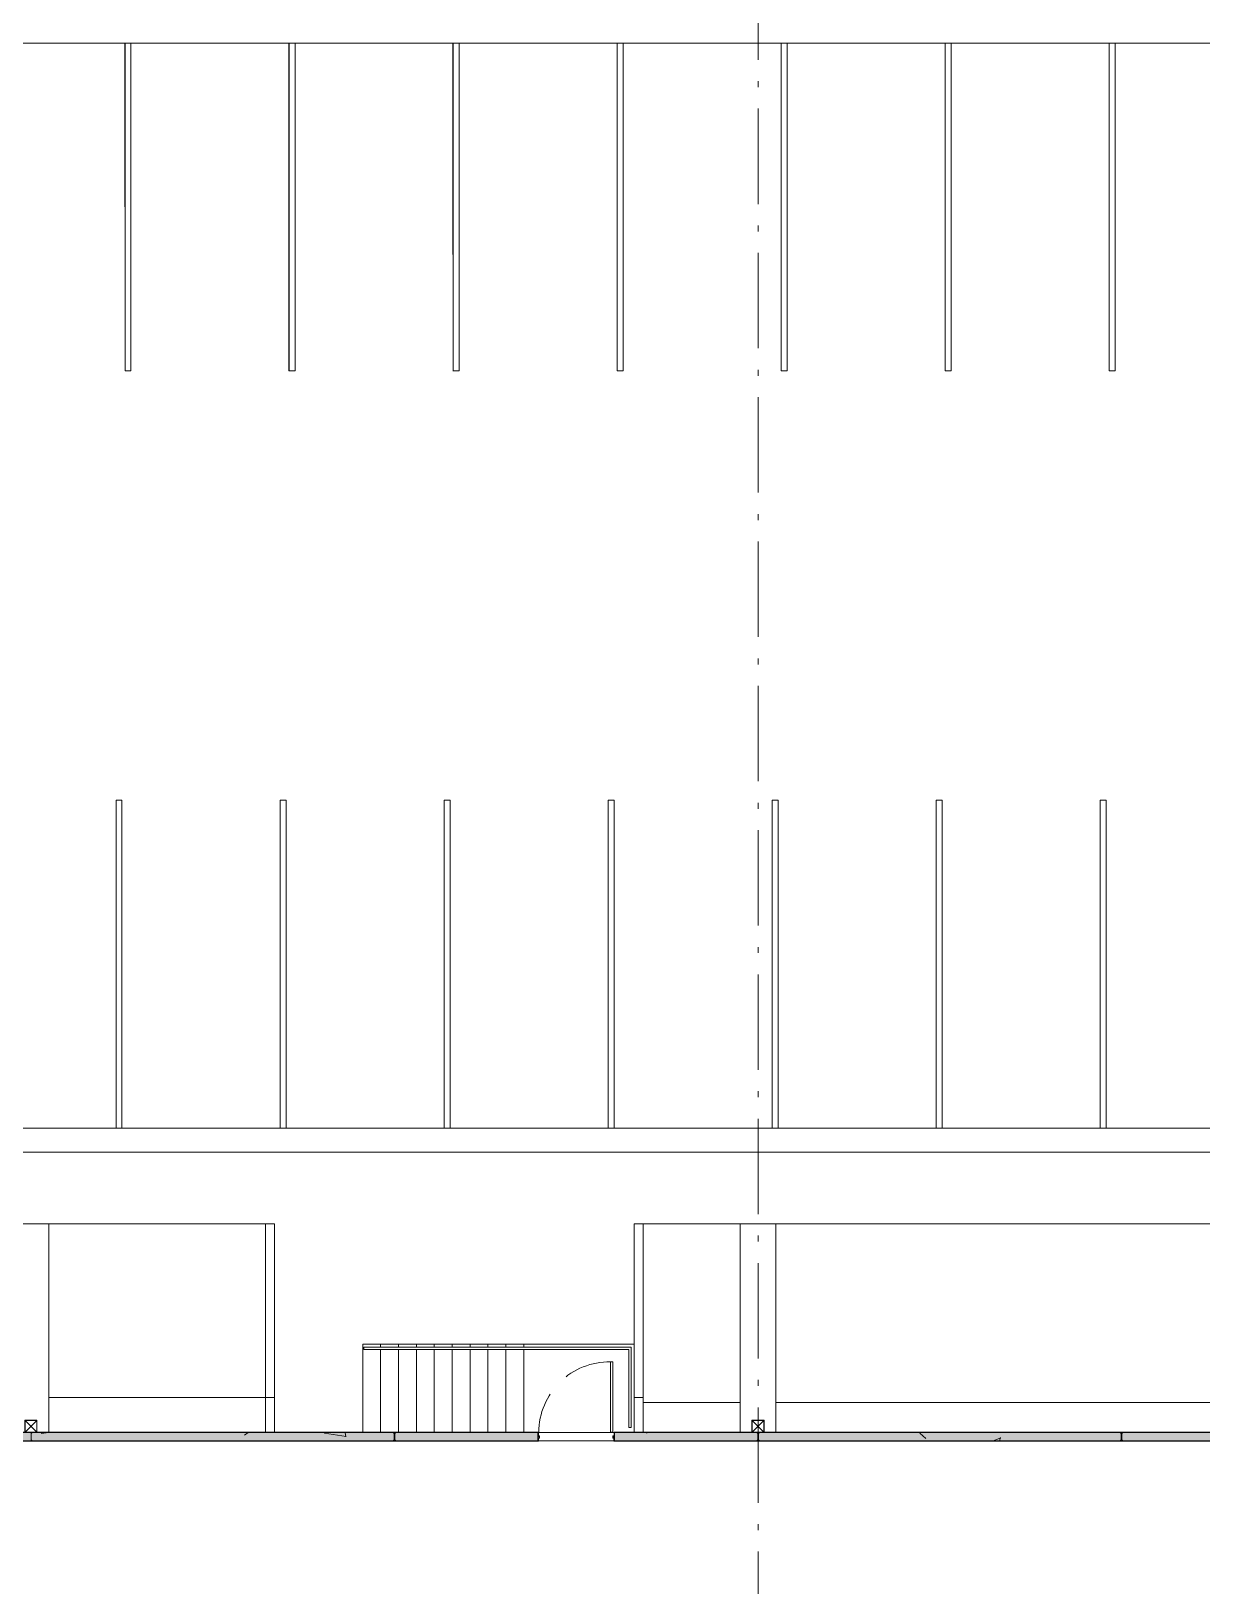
# Model space of a CAD drawing. Header units: metres. Extents: x -55 to 260, y -121 to 64.
# Drawn here: x 48.77 to 68.4, y 12.67 to 38.74 of the extents above; entities that cross this region are included whole.
import ezdxf

# ---------------------------------------------------------------- set-up
doc = ezdxf.new("R2010")
doc.units = ezdxf.units.M
doc.linetypes.add('01_Grid', pattern=[2.32, 1.6, -0.36, 0, -0.36])
doc.linetypes.add('04_Proyection', pattern=[1.2, 0.8, -0.4])
for name, color, linetype, lineweight in [('0-1', 7, 'Continuous', 5), ('03EJES-1', 1, '01_Grid', 5), ('06MUR-1', 253, 'Continuous', 5), ('06MUR-2', 53, 'Continuous', 25), ('06MUREXT-1', 9, 'Continuous', 15), ('06MUREXT-2', 133, 'Continuous', 5), ('11PUER-1', 253, 'Continuous', 5), ('11PUER-2', 253, '04_Proyection', 5), ('13CIVERT-1', 253, 'Continuous', 5), ('17EQAGUA-1', 253, 'Continuous', 5), ('22AMUEB-1', 253, 'Continuous', 5), ('22AMUEB-2', 63, 'Continuous', 5), ('45ESTAC-1', 253, 'Continuous', 5), ('46BANQ-1', 253, 'Continuous', 5), ('55BARANDAL-1', 253, 'Continuous', 5), ('70LINEA-1', 254, 'Continuous', 5), ('70LINEA-2', 1, 'Continuous', 5), ('70LINEA-3', 213, 'Continuous', 9), ('70LINEA_0_25-1', 9, 'Continuous', 15)]:
    doc.layers.add(name, color=color, linetype=linetype, lineweight=lineweight)
pattern_1 = [(50, (0, 0), (2.914806, -0.25534), [0.3048, -3.353]), (355, (0, 0), (-0.5639, 3.05678), [0.24384, -2.682]), (100.451, (0.243, -0.0213), (2.35075, 2.801895), [0.25904, -2.849]), (46.184, (0, 0.8128), (4.336665, -0.672795), [0.4572, -5.029]), (96.636, (0.3614, 0.7567), (3.798, 3.95842), [0.38856, -4.274]), (351.184, (0, 0.813), (3.79858, 3.95859), [0.36576, -4.023]), (21, (0.4064, 0.6096), (2.425556, -1.63645), [0.3048, -3.353]), (326, (0.4064, 0.6096), (0.98876, 2.946903), [0.24384, -2.682]), (71.451, (0.6086, 0.4733), (3.414398, 1.310927), [0.25904, -2.849]), (37.5, (0, 0), (0.049559, 1.352701), [0.13411, -2.516, 0.13411, -2.589, -2.692]), (37.5, (0, 0), (0.049559, 1.352701), [-5.373, 0.13411, -2.558]), (7.5, (0, 0), (1.06888, 1.603233), [0.13411, -1.418, 0.13411, -2.455, -1.026]), (7.5, (0, 0), (1.06888, 1.603233), [-4.141, 0.13411, -0.89205]), (327.5, (-0.9063, 0), (2.1693145, -0.091976), [0.13411, -0.88189, 0.13411, -3.036, -4.206]), (327.5, (-0.9063, 0), (2.1693145, -0.091976), [-4.186, 0.13411, -4.072]), (317.5, (-1.313, 0), (2.370307, 0.40642), [0.13411, -1.187, 0.13411, -1.971, -2.987]), (317.5, (-1.313, 0), (2.370307, 0.40642), [-3.426, 0.13411, -2.853])]

# ---------------------------------------------------------------- blocks, each defined once
blk = doc.blocks.new('Downspout - Square - Downspout - Square 8_x8_-V34-A1 _ A700')
at = {"layer": '17EQAGUA-1'}
for p, q in [((0.102, 0.203), (-0.102, 0.203)), ((-0.102, 0.203), (-0.102, 0)), ((-0.102, 0), (0.102, 0)), ((-0.099, 0.2), (0.099, 0.2)), ((-0.099, 0.003), (-0.099, 0.2)), ((0.099, 0.2), (-0.099, 0.003)), ((-0.099, 0.2), (0.099, 0.003)), ((0.099, 0.003), (-0.099, 0.003)), ((0.099, 0.2), (0.099, 0.003)), ((0.102, 0), (0.102, 0.203))]:
    blk.add_line(p, q, dxfattribs=at)
blk = doc.blocks.new('Downspout - Square - Downspout - Square 8_x8_-V35-A1 _ A700')
at = {"layer": '17EQAGUA-1'}
for p, q in [((0.102, 0.203), (-0.102, 0.203)), ((-0.102, 0.203), (-0.102, 0)), ((-0.102, 0), (0.102, 0)), ((-0.099, 0.2), (0.099, 0.2)), ((-0.099, 0.003), (-0.099, 0.2)), ((0.099, 0.2), (-0.099, 0.003)), ((-0.099, 0.2), (0.099, 0.003)), ((0.099, 0.003), (-0.099, 0.003)), ((0.099, 0.2), (0.099, 0.003)), ((0.102, 0), (0.102, 0.203))]:
    blk.add_line(p, q, dxfattribs=at)
blk = doc.blocks.new('Sgl - F - AI - 4_x7_-7287663-A1 _ A700')
at = {"layer": '11PUER-1'}
for p, q in [((-0.612, -1.29), (-0.612, -0.11)), ((-0.612, -0.11), (-0.573, -0.11)), ((-0.573, -0.11), (-0.573, -1.29)), ((-0.573, -1.29), (-0.612, -1.29))]:
    blk.add_line(p, q, dxfattribs=at)
at = {"layer": '11PUER-2'}
for p, q in [((-0.637, 0.034), (0.637, 0.034)), ((-0.637, -0.107), (0.637, -0.107))]:
    blk.add_line(p, q, dxfattribs=at)
blk.add_arc((-0.554, -0.108), 1.182, 269.0611, 359.905, dxfattribs=at)
blk = doc.blocks.new('Mesker Frame AI - Mesker Frame AI2-7287665-A1 _ A700')
at = {"layer": '22AMUEB-1'}
for p, q in [((-0.53, 0.07585), (-0.53, 0.07085)), ((-0.5285, 0.07085), (-0.5285, 0.07435)), ((-0.455, 0.01305), (-0.435, 0.01305)), ((-0.4365, 0.01155), (-0.455, 0.01155)), ((-0.4365, 0.01155), (-0.4365, -0.02515)), ((-0.435, -0.02665), (-0.435, 0.01305)), ((0.79649, 0.01305), (0.79649, -0.02665)), ((0.81649, 0.01305), (0.79649, 0.01305)), ((0.79799, 0.01155), (0.81649, 0.01155)), ((0.79799, -0.02515), (0.79799, 0.01155)), ((0.88999, 0.07435), (0.88999, 0.07085)), ((0.89149, 0.07085), (0.89149, 0.07585)), ((-0.53, -0.07085), (-0.53, -0.07585)), ((-0.5285, -0.07435), (-0.5285, -0.07085)), ((-0.4515, -0.02515), (-0.4515, -0.07435)), ((-0.4515, -0.02515), (-0.4365, -0.02515)), ((-0.435, -0.02665), (-0.45, -0.02665)), ((-0.45, -0.07585), (-0.45, -0.02665)), ((0.79649, -0.02665), (0.81149, -0.02665)), ((0.81299, -0.02515), (0.79799, -0.02515)), ((0.81149, -0.02665), (0.81149, -0.07585)), ((0.81299, -0.07435), (0.81299, -0.02515)), ((0.88999, -0.07085), (0.88999, -0.07435)), ((0.89149, -0.07585), (0.89149, -0.07085))]:
    blk.add_line(p, q, dxfattribs=at)
at = {"layer": '22AMUEB-2'}
for p, q in [((-0.53, 0.07585), (-0.455, 0.07585)), ((-0.53, 0.07085), (-0.53, 0.07585)), ((-0.5285, 0.07435), (-0.5285, 0.07085)), ((-0.4565, 0.07435), (-0.5285, 0.07435)), ((-0.455, 0.07585), (-0.455, -0.00615)), ((-0.455, 0.01305), (-0.435, 0.01305)), ((-0.455, 0.01155), (-0.455, 0.01305)), ((-0.4365, 0.01155), (-0.455, 0.01155)), ((-0.4365, -0.02515), (-0.4365, 0.01155)), ((-0.435, 0.01305), (-0.435, -0.02665)), ((0.79649, 0.01305), (0.81649, 0.01305)), ((0.79649, -0.02665), (0.79649, 0.01305)), ((0.79799, 0.01155), (0.79799, -0.02515)), ((0.81649, 0.01155), (0.79799, 0.01155)), ((0.81649, 0.07585), (0.89149, 0.07585)), ((0.81649, -0.00615), (0.81649, 0.07585)), ((0.81649, 0.01305), (0.81649, 0.01155)), ((0.88999, 0.07435), (0.81799, 0.07435)), ((0.88999, 0.07085), (0.88999, 0.07435)), ((0.89149, 0.07585), (0.89149, 0.07085)), ((-0.53, -0.07585), (-0.53, -0.07085)), ((-0.45, -0.07585), (-0.53, -0.07585)), ((-0.5285, -0.07085), (-0.5285, -0.07435)), ((-0.5285, -0.07435), (-0.4515, -0.07435)), ((-0.455, -0.00615), (-0.4565, -0.00615)), ((-0.4515, -0.02515), (-0.4365, -0.02515)), ((-0.4515, -0.07435), (-0.4515, -0.02515)), ((-0.45, -0.02665), (-0.45, -0.07585)), ((-0.435, -0.02665), (-0.45, -0.02665)), ((0.81149, -0.02665), (0.79649, -0.02665)), ((0.79799, -0.02515), (0.81299, -0.02515)), ((0.81149, -0.07585), (0.81149, -0.02665)), ((0.89149, -0.07585), (0.81149, -0.07585)), ((0.81299, -0.02515), (0.81299, -0.07435)), ((0.81299, -0.07435), (0.88999, -0.07435)), ((0.81799, -0.00615), (0.81649, -0.00615)), ((0.88999, -0.07435), (0.88999, -0.07085)), ((0.89149, -0.07085), (0.89149, -0.07585))]:
    blk.add_line(p, q, dxfattribs=at)
blk = doc.blocks.new('Railing - Railing-7176478-A1 _ A700')
at = {"layer": '55BARANDAL-1'}
for p, q in [((54.35, 16.67), (57.031, 16.67)), ((54.35, 16.632), (54.35, 16.67)), ((54.35, 16.632), (57.031, 16.632)), ((57.031, 16.67), (57.05, 16.67)), ((57.031, 16.632), (57.05, 16.632)), ((57.05, 16.67), (58.831, 16.67)), ((57.05, 16.632), (58.793, 16.632)), ((58.793, 16.632), (58.793, 15.322)), ((58.831, 16.67), (58.831, 15.322)), ((58.831, 15.322), (58.793, 15.322))]:
    blk.add_line(p, q, dxfattribs=at)
blk = doc.blocks.new('Parking Lot - Single - Single-V82-A1 _ A700')
at = {"layer": '70LINEA-1'}
for p, q in [((66.845, 35.812), (66.845, 38.54)), ((66.845, 38.54), (66.846, 38.54)), ((66.946, 38.54), (66.846, 38.54)), ((66.846, 38.54), (66.846, 33.041)), ((69.596, 38.54), (66.946, 38.54)), ((66.946, 33.041), (66.946, 38.54)), ((66.845, 33.04), (66.846, 33.041)), ((66.846, 33.041), (66.946, 33.041)), ((66.946, 33.041), (66.945, 33.04))]:
    blk.add_line(p, q, dxfattribs=at)
blk = doc.blocks.new('Parking Lot - Single - Single-V83-A1 _ A700')
at = {"layer": '70LINEA-1'}
for p, q in [((64.095, 33.557), (64.095, 38.54)), ((64.095, 38.54), (64.096, 38.54)), ((64.196, 38.54), (64.096, 38.54)), ((64.096, 38.54), (64.096, 33.041)), ((66.846, 38.54), (64.196, 38.54)), ((64.196, 33.041), (64.196, 38.54)), ((64.095, 33.04), (64.096, 33.041)), ((64.096, 33.041), (64.196, 33.041)), ((64.196, 33.041), (64.195, 33.04))]:
    blk.add_line(p, q, dxfattribs=at)
blk = doc.blocks.new('Parking Lot - Single - Single-V84-A1 _ A700')
at = {"layer": '70LINEA-1'}
for p, q in [((61.345, 33.04), (61.345, 38.54)), ((61.345, 38.54), (61.346, 38.54)), ((61.446, 38.54), (61.346, 38.54)), ((61.346, 38.54), (61.346, 33.041)), ((64.096, 38.54), (61.446, 38.54)), ((61.446, 33.041), (61.446, 38.54)), ((61.345, 33.04), (61.346, 33.041)), ((61.445, 33.04), (61.345, 33.04)), ((61.346, 33.041), (61.446, 33.041)), ((61.446, 33.041), (61.445, 33.04))]:
    blk.add_line(p, q, dxfattribs=at)
blk = doc.blocks.new('Parking Lot - Single - Single-V85-A1 _ A700')
at = {"layer": '70LINEA-1'}
for p, q in [((58.595, 37.247), (58.595, 38.54)), ((58.595, 38.54), (58.596, 38.54)), ((58.696, 38.54), (58.596, 38.54)), ((58.596, 38.54), (58.596, 33.041)), ((61.346, 38.54), (58.696, 38.54)), ((58.696, 33.041), (58.696, 38.54)), ((58.595, 33.04), (58.596, 33.041)), ((58.596, 33.041), (58.696, 33.041)), ((58.696, 33.041), (58.695, 33.04))]:
    blk.add_line(p, q, dxfattribs=at)
blk = doc.blocks.new('Parking Lot - Single - Single-V86-A1 _ A700')
at = {"layer": '70LINEA-1'}
for p, q in [((55.845, 34.992), (55.845, 38.54)), ((55.845, 38.54), (55.846, 38.54)), ((55.946, 38.54), (55.846, 38.54)), ((55.846, 38.54), (55.846, 33.041)), ((58.596, 38.54), (55.946, 38.54)), ((55.946, 33.041), (55.946, 38.54)), ((55.845, 33.04), (55.846, 33.041)), ((55.846, 33.041), (55.946, 33.041)), ((55.946, 33.041), (55.945, 33.04))]:
    blk.add_line(p, q, dxfattribs=at)
blk = doc.blocks.new('Parking Lot - Single - Single-V87-A1 _ A700')
at = {"layer": '70LINEA-1'}
for p, q in [((53.095, 33.04), (53.095, 38.54)), ((53.095, 38.54), (53.096, 38.54)), ((53.196, 38.54), (53.096, 38.54)), ((53.096, 38.54), (53.096, 33.041)), ((55.846, 38.54), (53.196, 38.54)), ((53.196, 33.041), (53.196, 38.54)), ((53.095, 33.04), (53.096, 33.041)), ((53.195, 33.04), (53.095, 33.04)), ((53.096, 33.041), (53.196, 33.041)), ((53.196, 33.041), (53.195, 33.04))]:
    blk.add_line(p, q, dxfattribs=at)
blk = doc.blocks.new('Parking Lot - Single - Single-V88-A1 _ A700')
at = {"layer": '70LINEA-1'}
for p, q in [((50.346, 33.04), (50.345, 38.54)), ((50.345, 38.54), (50.346, 38.54)), ((50.446, 38.54), (50.346, 38.54)), ((50.346, 38.54), (50.346, 33.041)), ((53.096, 38.54), (50.446, 38.54)), ((50.446, 33.041), (50.446, 38.54)), ((50.346, 33.041), (50.446, 33.041)), ((50.346, 33.04), (50.346, 33.041)), ((50.446, 33.04), (50.346, 33.04)), ((50.446, 33.041), (50.446, 33.04))]:
    blk.add_line(p, q, dxfattribs=at)
blk = doc.blocks.new('Parking Lot - Single - Single-V89-A1 _ A700')
at = {"layer": '70LINEA-1'}
for p, q in [((47.595, 36.427), (47.595, 38.54)), ((47.595, 38.54), (47.596, 38.54)), ((47.696, 38.54), (47.596, 38.54)), ((47.596, 38.54), (47.596, 33.04)), ((50.346, 38.54), (47.696, 38.54)), ((47.696, 33.04), (47.696, 38.54)), ((47.595, 33.04), (47.596, 33.04)), ((47.596, 33.04), (47.696, 33.04)), ((47.696, 33.04), (47.695, 33.04))]:
    blk.add_line(p, q, dxfattribs=at)
blk = doc.blocks.new('Parking Lot - Single - Single-V210-A1 _ A700')
at = {"layer": '70LINEA-1'}
for p, q in [((50.195, 25.84), (50.195, 20.34)), ((50.295, 25.84), (50.195, 25.84)), ((50.295, 20.34), (50.295, 25.84)), ((47.495, 20.34), (50.245, 20.34)), ((50.195, 20.34), (50.295, 20.34)), ((50.295, 20.34), (50.195, 20.34)), ((50.195, 20.34), (50.195, 20.34)), ((50.295, 20.34), (50.295, 20.34))]:
    blk.add_line(p, q, dxfattribs=at)
blk = doc.blocks.new('Parking Lot - Single - Single-V211-A1 _ A700')
at = {"layer": '70LINEA-1'}
for p, q in [((52.945, 25.84), (52.945, 20.34)), ((53.045, 25.84), (52.945, 25.84)), ((52.945, 25.84), (52.945, 25.839)), ((53.045, 20.34), (53.045, 25.84)), ((50.245, 20.34), (52.995, 20.34)), ((52.945, 20.34), (53.045, 20.34)), ((53.045, 20.34), (52.945, 20.34)), ((52.945, 20.34), (52.945, 20.34)), ((53.045, 20.34), (53.045, 20.34))]:
    blk.add_line(p, q, dxfattribs=at)
blk = doc.blocks.new('Parking Lot - Single - Single-V212-A1 _ A700')
at = {"layer": '70LINEA-1'}
for p, q in [((61.195, 25.84), (61.195, 20.34)), ((61.295, 25.84), (61.195, 25.84)), ((61.195, 25.84), (61.195, 25.839)), ((61.295, 20.34), (61.295, 25.84)), ((58.495, 20.34), (61.245, 20.34)), ((61.195, 20.34), (61.295, 20.34)), ((61.295, 20.34), (61.195, 20.34)), ((61.195, 20.34), (61.195, 20.34)), ((61.295, 20.34), (61.295, 20.34))]:
    blk.add_line(p, q, dxfattribs=at)
blk = doc.blocks.new('22011_AR_rvt-1-A1 _ A700')
at = {"layer": '06MUR-1'}
h = blk.add_hatch(dxfattribs=at)
h.set_pattern_fill('FP_1', color=256, style=0, pattern_type=2)
h.set_pattern_definition(pattern_1)
h.paths.add_polyline_path([(177.18, 15.099), (177.18, 15.239), (125.606, 15.239), (125.606, 15.099), (176.822, 15.099)])
h.paths.add_polyline_path([(122.9, 15.099), (124.33, 15.099), (124.33, 15.239), (58.55, 15.239), (58.55, 15.099), (121.359, 15.099)])
h.paths.add_polyline_path([(56.652, 15.099), (57.274, 15.099), (57.274, 15.239), (5.7, 15.239), (5.7, 15.099), (55.112, 15.099)])
at = {"layer": '70LINEA-2'}
h = blk.add_hatch(dxfattribs=at)
h.set_pattern_fill('FP_1', color=256, style=0, pattern_type=2)
h.set_pattern_definition(pattern_1)
h.paths.add_polyline_path([(54.842, 15.099), (54.858, 15.115), (54.858, 15.224), (54.842, 15.239), (48.79, 15.239), (48.774, 15.224), (48.774, 15.115), (48.79, 15.099), (53.571, 15.099)])
h = blk.add_hatch(dxfattribs=at)
h.set_pattern_fill('FP_1', color=256, style=0, pattern_type=2)
h.set_pattern_definition(pattern_1)
h.paths.add_polyline_path([(60.938, 15.099), (60.954, 15.115), (60.954, 15.224), (60.938, 15.239), (58.549, 15.239), (58.549, 15.099), (59.734, 15.099)])
h.paths.add_polyline_path([(56.652, 15.099), (57.275, 15.099), (57.275, 15.239), (54.886, 15.239), (54.87, 15.224), (54.87, 15.115), (54.886, 15.099), (55.112, 15.099)])
h = blk.add_hatch(dxfattribs=at)
h.set_pattern_fill('FP_1', color=256, style=0, pattern_type=2)
h.set_pattern_definition(pattern_1)
h.paths.add_polyline_path([(67.034, 15.099), (67.05, 15.115), (67.05, 15.224), (67.034, 15.239), (60.982, 15.239), (60.966, 15.224), (60.966, 15.115), (60.982, 15.099), (65.896, 15.099)])
h = blk.add_hatch(dxfattribs=at)
h.set_pattern_fill('FP_1', color=256, style=0, pattern_type=2)
h.set_pattern_definition(pattern_1)
h.paths.add_polyline_path([(73.13, 15.099), (73.146, 15.115), (73.146, 15.224), (73.13, 15.239), (67.078, 15.239), (67.062, 15.224), (67.062, 15.115), (67.078, 15.099), (72.059, 15.099)])
at = {"layer": '06MUR-2'}
for p, q in [((57.274, 15.239), (5.7, 15.239)), ((57.274, 15.169), (57.274, 15.239)), ((57.275, 15.169), (57.274, 15.169)), ((57.274, 15.099), (57.274, 15.169)), ((58.55, 15.169), (58.549, 15.169)), ((58.55, 15.239), (58.55, 15.169)), ((124.33, 15.239), (58.55, 15.239)), ((58.55, 15.169), (58.55, 15.099)), ((5.7, 15.099), (57.274, 15.099)), ((58.55, 15.099), (124.33, 15.099))]:
    blk.add_line(p, q, dxfattribs=at)
at = {"layer": '06MUREXT-1'}
for p, q in [((57.275, 15.24), (48.87, 15.24)), ((57.275, 15.098), (57.275, 15.24)), ((60.858, 15.24), (58.549, 15.24)), ((58.549, 15.24), (58.549, 15.098)), ((73.05, 15.24), (61.062, 15.24)), ((5.7, 15.098), (57.275, 15.098)), ((58.549, 15.098), (124.331, 15.098))]:
    blk.add_line(p, q, dxfattribs=at)
at = {"layer": '06MUREXT-2'}
for p, q in [((52.699, 15.826), (52.699, 18.74)), ((52.699, 18.74), (52.851, 18.74)), ((52.851, 18.74), (52.851, 15.826)), ((58.881, 16.72), (58.881, 18.74)), ((58.881, 18.74), (59.034, 18.74)), ((59.034, 18.74), (59.034, 15.826)), ((58.881, 15.826), (58.881, 16.159)), ((52.699, 15.24), (52.699, 15.826)), ((52.851, 15.826), (52.699, 15.826)), ((52.851, 15.826), (52.851, 15.24)), ((58.881, 15.24), (58.881, 15.826)), ((59.034, 15.826), (58.881, 15.826)), ((59.034, 15.826), (59.034, 15.24)), ((57.276, 15.24), (58.548, 15.24)), ((58.549, 15.098), (57.275, 15.098))]:
    blk.add_line(p, q, dxfattribs=at)
at = {"layer": '13CIVERT-1'}
for p, q in [((54.331, 16.72), (54.331, 15.24)), ((54.331, 16.72), (54.631, 16.72)), ((54.331, 16.72), (54.331, 15.24)), ((54.631, 16.72), (54.931, 16.72)), ((54.631, 16.72), (54.631, 16.67)), ((54.631, 16.72), (54.631, 16.67)), ((54.931, 16.72), (55.231, 16.72)), ((54.931, 16.72), (54.931, 16.67)), ((54.931, 16.72), (54.931, 16.67)), ((55.231, 16.72), (55.531, 16.72)), ((55.231, 16.72), (55.231, 16.67)), ((55.231, 16.72), (55.231, 16.67)), ((55.531, 16.72), (55.831, 16.72)), ((55.531, 16.72), (55.531, 16.67)), ((55.531, 16.72), (55.531, 16.67)), ((55.831, 16.72), (56.131, 16.72)), ((55.831, 16.72), (55.831, 16.67)), ((55.831, 16.72), (55.831, 16.67)), ((56.131, 16.72), (56.431, 16.72)), ((56.131, 16.72), (56.131, 16.67)), ((56.131, 16.72), (56.131, 16.67)), ((56.431, 16.72), (56.731, 16.72)), ((56.431, 16.72), (56.431, 16.67)), ((56.431, 16.72), (56.431, 16.67)), ((56.731, 16.72), (57.031, 16.72)), ((56.731, 16.72), (56.731, 16.67)), ((56.731, 16.72), (56.731, 16.67)), ((58.881, 16.72), (57.031, 16.72)), ((57.031, 16.72), (57.031, 16.67)), ((57.031, 16.72), (57.031, 16.67)), ((58.881, 16.159), (58.881, 16.72)), ((54.631, 16.632), (54.631, 15.24)), ((54.631, 16.632), (54.631, 15.24)), ((54.931, 16.632), (54.931, 15.24)), ((54.931, 16.632), (54.931, 15.24)), ((55.231, 16.632), (55.231, 15.24)), ((55.231, 16.632), (55.231, 15.24)), ((55.531, 16.632), (55.531, 15.24)), ((55.531, 16.632), (55.531, 15.24)), ((55.831, 16.632), (55.831, 15.24)), ((55.831, 16.632), (55.831, 15.24)), ((56.131, 16.632), (56.131, 15.24)), ((56.131, 16.632), (56.131, 15.24)), ((56.431, 16.632), (56.431, 15.24)), ((56.431, 16.632), (56.431, 15.24)), ((56.731, 16.632), (56.731, 15.24)), ((56.731, 16.632), (56.731, 15.24)), ((57.031, 16.632), (57.031, 15.24)), ((57.031, 16.632), (57.031, 15.24)), ((57.276, 15.24), (58.548, 15.24))]:
    blk.add_line(p, q, dxfattribs=at)
at = {"layer": '46BANQ-1'}
for p, q in [((49.068, 18.74), (52.699, 18.74)), ((49.068, 15.826), (49.068, 18.74)), ((59.034, 18.74), (60.66, 18.74)), ((60.66, 18.74), (60.66, 15.74)), ((61.26, 18.74), (72.852, 18.74)), ((61.26, 15.74), (61.26, 18.74)), ((49.068, 15.24), (49.068, 15.826)), ((49.068, 15.826), (52.699, 15.826)), ((52.699, 15.826), (49.068, 15.826)), ((59.034, 15.74), (60.66, 15.74)), ((60.66, 15.74), (59.034, 15.74)), ((60.66, 15.74), (60.66, 15.24)), ((61.26, 15.24), (61.26, 15.74)), ((61.26, 15.74), (72.852, 15.74)), ((72.852, 15.74), (61.26, 15.74)), ((58.549, 15.098), (57.275, 15.098))]:
    blk.add_line(p, q, dxfattribs=at)
at = {"layer": '70LINEA-1'}
for p, q in [((47.696, 38.54), (50.172, 38.54)), ((50.172, 38.54), (50.346, 38.54)), ((50.446, 38.54), (53.096, 38.54)), ((53.196, 38.54), (55.846, 38.54)), ((55.946, 38.54), (58.596, 38.54)), ((58.696, 38.54), (60.172, 38.54)), ((60.172, 38.54), (61.346, 38.54)), ((61.446, 38.54), (64.096, 38.54)), ((64.196, 38.54), (66.846, 38.54)), ((66.946, 38.54), (69.596, 38.54)), ((50.172, 20.34), (40.172, 20.34)), ((60.172, 20.34), (50.172, 20.34)), ((70.172, 20.34), (60.172, 20.34)), ((28.345, 19.94), (90.276, 19.94)), ((52.699, 18.74), (28.345, 18.74)), ((61.26, 18.74), (60.66, 18.74))]:
    blk.add_line(p, q, dxfattribs=at)
at = {"layer": '70LINEA-3'}
for p, q in [((57.276, 15.24), (58.548, 15.24)), ((57.276, 15.239), (58.548, 15.239)), ((58.548, 15.239), (57.276, 15.239)), ((58.549, 15.099), (57.275, 15.099)), ((57.275, 15.099), (58.549, 15.099)), ((58.549, 15.098), (57.275, 15.098))]:
    blk.add_line(p, q, dxfattribs=at)
at = {"layer": '70LINEA_0_25-1'}
for p, q in [((48.79, 15.239), (48.774, 15.224)), ((48.774, 15.224), (48.774, 15.115)), ((48.79, 15.24), (48.79, 15.239)), ((54.842, 15.239), (48.79, 15.239)), ((48.79, 15.239), (54.842, 15.239)), ((54.842, 15.24), (48.87, 15.24)), ((54.842, 15.239), (54.842, 15.24)), ((54.858, 15.224), (54.842, 15.239)), ((54.858, 15.115), (54.858, 15.224)), ((54.886, 15.239), (54.87, 15.224)), ((54.87, 15.224), (54.87, 15.115)), ((57.275, 15.24), (54.886, 15.24)), ((54.886, 15.24), (54.886, 15.239)), ((57.275, 15.239), (54.886, 15.239)), ((54.886, 15.239), (57.275, 15.239)), ((57.275, 15.239), (57.275, 15.24)), ((57.275, 15.099), (57.275, 15.239)), ((60.858, 15.24), (58.549, 15.24)), ((58.549, 15.24), (58.549, 15.239)), ((60.938, 15.239), (58.549, 15.239)), ((58.549, 15.239), (58.549, 15.099)), ((58.549, 15.239), (60.938, 15.239)), ((60.938, 15.239), (60.938, 15.24)), ((60.954, 15.224), (60.938, 15.239)), ((60.954, 15.115), (60.954, 15.224)), ((60.982, 15.239), (60.966, 15.224)), ((60.966, 15.224), (60.966, 15.115)), ((60.982, 15.24), (60.982, 15.239)), ((67.034, 15.239), (60.982, 15.239)), ((60.982, 15.239), (67.034, 15.239)), ((67.034, 15.24), (61.062, 15.24)), ((67.034, 15.239), (67.034, 15.24)), ((67.05, 15.224), (67.034, 15.239)), ((67.05, 15.115), (67.05, 15.224)), ((67.078, 15.239), (67.062, 15.224)), ((67.062, 15.224), (67.062, 15.115)), ((73.05, 15.24), (67.078, 15.24)), ((67.078, 15.24), (67.078, 15.239)), ((73.13, 15.239), (67.078, 15.239)), ((67.078, 15.239), (73.13, 15.239)), ((48.774, 15.115), (48.79, 15.099)), ((48.79, 15.099), (54.842, 15.099)), ((54.842, 15.099), (48.79, 15.099)), ((48.79, 15.099), (48.79, 15.098)), ((48.79, 15.098), (54.842, 15.098)), ((54.842, 15.099), (54.858, 15.115)), ((54.842, 15.098), (54.842, 15.099)), ((54.87, 15.115), (54.886, 15.099)), ((54.886, 15.099), (57.275, 15.099)), ((57.275, 15.099), (54.886, 15.099)), ((54.886, 15.099), (54.886, 15.098)), ((54.886, 15.098), (57.275, 15.098)), ((57.275, 15.098), (57.275, 15.099)), ((58.549, 15.099), (60.938, 15.099)), ((60.938, 15.099), (58.549, 15.099)), ((58.549, 15.099), (58.549, 15.098)), ((58.549, 15.098), (60.938, 15.098)), ((60.938, 15.099), (60.954, 15.115)), ((60.938, 15.098), (60.938, 15.099)), ((60.966, 15.115), (60.982, 15.099)), ((60.982, 15.099), (67.034, 15.099)), ((67.034, 15.099), (60.982, 15.099)), ((60.982, 15.099), (60.982, 15.098)), ((60.982, 15.098), (67.034, 15.098)), ((67.034, 15.099), (67.05, 15.115)), ((67.034, 15.098), (67.034, 15.099)), ((67.062, 15.115), (67.078, 15.099)), ((67.078, 15.099), (73.13, 15.099)), ((73.13, 15.099), (67.078, 15.099)), ((67.078, 15.099), (67.078, 15.098)), ((67.078, 15.098), (73.13, 15.098))]:
    blk.add_line(p, q, dxfattribs=at)
at = {"layer": '11PUER-1', "rotation": 180}
blk.add_blockref('Sgl - F - AI - 4_x7_-7287663-A1 _ A700', (57.912, 15.133), dxfattribs=at)
at = {"layer": '17EQAGUA-1'}
for name, p in [('Downspout - Square - Downspout - Square 8_x8_-V34-A1 _ A700', (48.768, 15.24)), ('Downspout - Square - Downspout - Square 8_x8_-V35-A1 _ A700', (60.96, 15.24))]:
    blk.add_blockref(name, p, dxfattribs=at)
at = {"layer": '22AMUEB-1'}
blk.add_blockref('Mesker Frame AI - Mesker Frame AI2-7287665-A1 _ A700', (57.731, 15.169), dxfattribs=at)
at = {"layer": '45ESTAC-1'}
for name, p in [('Parking Lot - Single - Single-V89-A1 _ A700', (0, 0)), ('Parking Lot - Single - Single-V88-A1 _ A700', (0, 0)), ('Parking Lot - Single - Single-V87-A1 _ A700', (0, 0)), ('Parking Lot - Single - Single-V86-A1 _ A700', (0, 0)), ('Parking Lot - Single - Single-V85-A1 _ A700', (0, 0)), ('Parking Lot - Single - Single-V84-A1 _ A700', (0, 0)), ('Parking Lot - Single - Single-V83-A1 _ A700', (0, 0)), ('Parking Lot - Single - Single-V82-A1 _ A700', (0, 0)), ('Parking Lot - Single - Single-V210-A1 _ A700', (0, 0)), ('Parking Lot - Single - Single-V211-A1 _ A700', (0, 0)), ('Parking Lot - Single - Single-V211-A1 _ A700', (2.75, 0)), ('Parking Lot - Single - Single-V211-A1 _ A700', (5.5, 0)), ('Parking Lot - Single - Single-V212-A1 _ A700', (0, 0)), ('Parking Lot - Single - Single-V212-A1 _ A700', (2.75, 0)), ('Parking Lot - Single - Single-V212-A1 _ A700', (5.5, 0)), ('Parking Lot - Single - Single-V212-A1 _ A700', (8.25, 0))]:
    blk.add_blockref(name, p, dxfattribs=at)
at = {"layer": '55BARANDAL-1'}
blk.add_blockref('Railing - Railing-7176478-A1 _ A700', (0, 0), dxfattribs=at)
blk = doc.blocks.new('Downspout - Square - Downspout - Square 8_x8_-V437-A1 _ A700')
at = {"layer": '17EQAGUA-1'}
for p, q in [((0.102, 0.203), (-0.102, 0.203)), ((-0.102, 0.203), (-0.102, 0)), ((-0.102, 0), (0.102, 0)), ((-0.099, 0.2), (0.099, 0.2)), ((-0.099, 0.003), (-0.099, 0.2)), ((0.099, 0.2), (-0.099, 0.003)), ((-0.099, 0.2), (0.099, 0.003)), ((0.099, 0.003), (-0.099, 0.003)), ((0.099, 0.2), (0.099, 0.003)), ((0.102, 0), (0.102, 0.203))]:
    blk.add_line(p, q, dxfattribs=at)
blk = doc.blocks.new('Parking Lot - Single - Single-V486-A1 _ A700')
at = {"layer": '70LINEA-1'}
for p, q in [((66.845, 35.812), (66.845, 38.54)), ((66.845, 38.54), (66.846, 38.54)), ((66.946, 38.54), (66.846, 38.54)), ((66.846, 38.54), (66.846, 33.041)), ((69.596, 38.54), (66.946, 38.54)), ((66.946, 33.041), (66.946, 38.54)), ((66.845, 33.04), (66.846, 33.041)), ((66.846, 33.041), (66.946, 33.041)), ((66.946, 33.041), (66.945, 33.04))]:
    blk.add_line(p, q, dxfattribs=at)
blk = doc.blocks.new('Parking Lot - Single - Single-V487-A1 _ A700')
at = {"layer": '70LINEA-1'}
for p, q in [((64.095, 33.557), (64.095, 38.54)), ((64.095, 38.54), (64.096, 38.54)), ((64.196, 38.54), (64.096, 38.54)), ((64.096, 38.54), (64.096, 33.041)), ((66.846, 38.54), (64.196, 38.54)), ((64.196, 33.041), (64.196, 38.54)), ((64.095, 33.04), (64.096, 33.041)), ((64.096, 33.041), (64.196, 33.041)), ((64.196, 33.041), (64.195, 33.04))]:
    blk.add_line(p, q, dxfattribs=at)
blk = doc.blocks.new('Parking Lot - Single - Single-V488-A1 _ A700')
at = {"layer": '70LINEA-1'}
for p, q in [((61.345, 33.04), (61.345, 38.54)), ((61.345, 38.54), (61.346, 38.54)), ((61.446, 38.54), (61.346, 38.54)), ((61.346, 38.54), (61.346, 33.041)), ((64.096, 38.54), (61.446, 38.54)), ((61.446, 33.041), (61.446, 38.54)), ((61.345, 33.04), (61.346, 33.041)), ((61.445, 33.04), (61.345, 33.04)), ((61.346, 33.041), (61.446, 33.041)), ((61.446, 33.041), (61.445, 33.04))]:
    blk.add_line(p, q, dxfattribs=at)
blk = doc.blocks.new('Parking Lot - Single - Single-V489-A1 _ A700')
at = {"layer": '70LINEA-1'}
for p, q in [((58.595, 37.247), (58.595, 38.54)), ((58.595, 38.54), (58.596, 38.54)), ((58.696, 38.54), (58.596, 38.54)), ((58.596, 38.54), (58.596, 33.041)), ((61.346, 38.54), (58.696, 38.54)), ((58.696, 33.041), (58.696, 38.54)), ((58.595, 33.04), (58.596, 33.041)), ((58.596, 33.041), (58.696, 33.041)), ((58.696, 33.041), (58.695, 33.04))]:
    blk.add_line(p, q, dxfattribs=at)
blk = doc.blocks.new('Parking Lot - Single - Single-V490-A1 _ A700')
at = {"layer": '70LINEA-1'}
for p, q in [((55.845, 34.992), (55.845, 38.54)), ((55.845, 38.54), (55.846, 38.54)), ((55.946, 38.54), (55.846, 38.54)), ((55.846, 38.54), (55.846, 33.041)), ((58.596, 38.54), (55.946, 38.54)), ((55.946, 33.041), (55.946, 38.54)), ((55.845, 33.04), (55.846, 33.041)), ((55.846, 33.041), (55.946, 33.041)), ((55.946, 33.041), (55.945, 33.04))]:
    blk.add_line(p, q, dxfattribs=at)
blk = doc.blocks.new('Parking Lot - Single - Single-V491-A1 _ A700')
at = {"layer": '70LINEA-1'}
for p, q in [((53.095, 33.04), (53.095, 38.54)), ((53.095, 38.54), (53.096, 38.54)), ((53.196, 38.54), (53.096, 38.54)), ((53.096, 38.54), (53.096, 33.041)), ((55.846, 38.54), (53.196, 38.54)), ((53.196, 33.041), (53.196, 38.54)), ((53.095, 33.04), (53.096, 33.041)), ((53.195, 33.04), (53.095, 33.04)), ((53.096, 33.041), (53.196, 33.041)), ((53.196, 33.041), (53.195, 33.04))]:
    blk.add_line(p, q, dxfattribs=at)
blk = doc.blocks.new('Parking Lot - Single - Single-V492-A1 _ A700')
at = {"layer": '70LINEA-1'}
for p, q in [((50.346, 33.04), (50.345, 38.54)), ((50.345, 38.54), (50.346, 38.54)), ((50.446, 38.54), (50.346, 38.54)), ((50.346, 38.54), (50.346, 33.041)), ((53.096, 38.54), (50.446, 38.54)), ((50.446, 33.041), (50.446, 38.54)), ((50.346, 33.041), (50.446, 33.041)), ((50.346, 33.04), (50.346, 33.041)), ((50.446, 33.04), (50.346, 33.04)), ((50.446, 33.041), (50.446, 33.04))]:
    blk.add_line(p, q, dxfattribs=at)
blk = doc.blocks.new('Parking Lot - Single - Single-V493-A1 _ A700')
at = {"layer": '70LINEA-1'}
for p, q in [((47.595, 36.427), (47.595, 38.54)), ((47.595, 38.54), (47.596, 38.54)), ((47.696, 38.54), (47.596, 38.54)), ((47.596, 38.54), (47.596, 33.04)), ((50.346, 38.54), (47.696, 38.54)), ((47.696, 33.04), (47.696, 38.54)), ((47.595, 33.04), (47.596, 33.04)), ((47.596, 33.04), (47.696, 33.04)), ((47.696, 33.04), (47.695, 33.04))]:
    blk.add_line(p, q, dxfattribs=at)
blk = doc.blocks.new('22011_AR_rvt-2-A1 _ A700')
at = {"layer": '06MUR-1'}
h = blk.add_hatch(dxfattribs=at)
h.set_pattern_fill('FP_1', color=256, style=0, pattern_type=2)
h.set_pattern_definition(pattern_1)
h.paths.add_polyline_path([(177.18, 15.099), (177.18, 15.239), (125.606, 15.239), (125.606, 15.099), (176.822, 15.099)])
h.paths.add_polyline_path([(122.9, 15.099), (124.33, 15.099), (124.33, 15.239), (58.55, 15.239), (58.55, 15.099), (121.359, 15.099)])
h.paths.add_polyline_path([(56.652, 15.099), (57.274, 15.099), (57.274, 15.239), (5.7, 15.239), (5.7, 15.099), (55.112, 15.099)])
h = blk.add_hatch(dxfattribs=at)
h.set_pattern_fill('FP_1', color=256, style=0, pattern_type=2)
h.set_pattern_definition(pattern_1)
h.paths.add_polyline_path([(177.18, 15.239), (177.18, 15.24), (176.822, 15.239)])
h.paths.add_polyline_path([(57.274, 15.239), (57.275, 15.24), (56.652, 15.239)])
at = {"layer": '70LINEA-2'}
h = blk.add_hatch(dxfattribs=at)
h.set_pattern_fill('FP_1', color=256, style=0, pattern_type=2)
h.set_pattern_definition(pattern_1)
h.paths.add_polyline_path([(54.842, 15.099), (54.858, 15.115), (54.858, 15.224), (54.842, 15.239), (48.79, 15.239), (48.774, 15.224), (48.774, 15.115), (48.79, 15.099), (53.571, 15.099)])
h = blk.add_hatch(dxfattribs=at)
h.set_pattern_fill('FP_1', color=256, style=0, pattern_type=2)
h.set_pattern_definition(pattern_1)
h.paths.add_polyline_path([(60.938, 15.099), (60.954, 15.115), (60.954, 15.224), (60.938, 15.239), (58.549, 15.239), (58.549, 15.099), (59.734, 15.099)])
h.paths.add_polyline_path([(56.652, 15.099), (57.275, 15.099), (57.275, 15.239), (54.886, 15.239), (54.87, 15.224), (54.87, 15.115), (54.886, 15.099), (55.112, 15.099)])
h = blk.add_hatch(dxfattribs=at)
h.set_pattern_fill('FP_1', color=256, style=0, pattern_type=2)
h.set_pattern_definition(pattern_1)
h.paths.add_polyline_path([(67.034, 15.099), (67.05, 15.115), (67.05, 15.224), (67.034, 15.239), (60.982, 15.239), (60.966, 15.224), (60.966, 15.115), (60.982, 15.099), (65.896, 15.099)])
h = blk.add_hatch(dxfattribs=at)
h.set_pattern_fill('FP_1', color=256, style=0, pattern_type=2)
h.set_pattern_definition(pattern_1)
h.paths.add_polyline_path([(73.13, 15.099), (73.146, 15.115), (73.146, 15.224), (73.13, 15.239), (67.078, 15.239), (67.062, 15.224), (67.062, 15.115), (67.078, 15.099), (72.059, 15.099)])
at = {"layer": '06MUR-2'}
for p, q in [((57.274, 15.239), (5.7, 15.239)), ((57.274, 15.169), (57.274, 15.239)), ((57.275, 15.169), (57.274, 15.169)), ((57.274, 15.099), (57.274, 15.169)), ((58.55, 15.169), (58.549, 15.169)), ((58.55, 15.239), (58.55, 15.169)), ((124.33, 15.239), (58.55, 15.239)), ((58.55, 15.169), (58.55, 15.099)), ((5.7, 15.099), (57.274, 15.099)), ((58.55, 15.099), (124.33, 15.099))]:
    blk.add_line(p, q, dxfattribs=at)
at = {"layer": '06MUREXT-1'}
for p, q in [((57.275, 15.24), (48.87, 15.24)), ((57.275, 15.098), (57.275, 15.24)), ((60.858, 15.24), (58.549, 15.24)), ((58.549, 15.24), (58.549, 15.098)), ((73.05, 15.24), (61.062, 15.24)), ((5.7, 15.098), (57.275, 15.098)), ((58.549, 15.098), (124.331, 15.098))]:
    blk.add_line(p, q, dxfattribs=at)
at = {"layer": '06MUREXT-2'}
for p, q in [((52.699, 15.826), (52.699, 18.74)), ((52.699, 18.74), (52.851, 18.74)), ((52.851, 18.74), (52.851, 15.826)), ((58.881, 16.72), (58.881, 18.74)), ((58.881, 18.74), (59.034, 18.74)), ((59.034, 18.74), (59.034, 15.826)), ((58.881, 15.826), (58.881, 16.159)), ((52.699, 15.24), (52.699, 15.826)), ((52.851, 15.826), (52.699, 15.826)), ((52.851, 15.826), (52.851, 15.24)), ((58.881, 15.24), (58.881, 15.826)), ((59.034, 15.826), (58.881, 15.826)), ((59.034, 15.826), (59.034, 15.24)), ((57.276, 15.24), (58.548, 15.24)), ((58.549, 15.098), (57.275, 15.098))]:
    blk.add_line(p, q, dxfattribs=at)
at = {"layer": '13CIVERT-1'}
for p, q in [((54.331, 16.72), (54.331, 15.24)), ((54.331, 16.72), (54.631, 16.72)), ((54.331, 16.72), (54.331, 15.24)), ((54.631, 16.72), (54.931, 16.72)), ((54.631, 16.72), (54.631, 16.67)), ((54.631, 16.72), (54.631, 16.67)), ((54.931, 16.72), (55.231, 16.72)), ((54.931, 16.72), (54.931, 16.67)), ((54.931, 16.72), (54.931, 16.67)), ((55.231, 16.72), (55.531, 16.72)), ((55.231, 16.72), (55.231, 16.67)), ((55.231, 16.72), (55.231, 16.67)), ((55.531, 16.72), (55.831, 16.72)), ((55.531, 16.72), (55.531, 16.67)), ((55.531, 16.72), (55.531, 16.67)), ((55.831, 16.72), (56.131, 16.72)), ((55.831, 16.72), (55.831, 16.67)), ((55.831, 16.72), (55.831, 16.67)), ((56.131, 16.72), (56.431, 16.72)), ((56.131, 16.72), (56.131, 16.67)), ((56.131, 16.72), (56.131, 16.67)), ((56.431, 16.72), (56.731, 16.72)), ((56.431, 16.72), (56.431, 16.67)), ((56.431, 16.72), (56.431, 16.67)), ((56.731, 16.72), (57.031, 16.72)), ((56.731, 16.72), (56.731, 16.67)), ((56.731, 16.72), (56.731, 16.67)), ((58.881, 16.72), (57.031, 16.72)), ((57.031, 16.72), (57.031, 16.67)), ((57.031, 16.72), (57.031, 16.67)), ((58.881, 16.159), (58.881, 16.72)), ((54.631, 16.632), (54.631, 15.24)), ((54.631, 16.632), (54.631, 15.24)), ((54.931, 16.632), (54.931, 15.24)), ((54.931, 16.632), (54.931, 15.24)), ((55.231, 16.632), (55.231, 15.24)), ((55.231, 16.632), (55.231, 15.24)), ((55.531, 16.632), (55.531, 15.24)), ((55.531, 16.632), (55.531, 15.24)), ((55.831, 16.632), (55.831, 15.24)), ((55.831, 16.632), (55.831, 15.24)), ((56.131, 16.632), (56.131, 15.24)), ((56.131, 16.632), (56.131, 15.24)), ((56.431, 16.632), (56.431, 15.24)), ((56.431, 16.632), (56.431, 15.24)), ((56.731, 16.632), (56.731, 15.24)), ((56.731, 16.632), (56.731, 15.24)), ((57.031, 16.632), (57.031, 15.24)), ((57.031, 16.632), (57.031, 15.24)), ((57.276, 15.24), (58.548, 15.24))]:
    blk.add_line(p, q, dxfattribs=at)
at = {"layer": '46BANQ-1'}
for p, q in [((49.068, 18.74), (52.699, 18.74)), ((49.068, 15.826), (49.068, 18.74)), ((59.034, 18.74), (60.66, 18.74)), ((60.66, 18.74), (60.66, 15.74)), ((61.26, 18.74), (72.852, 18.74)), ((61.26, 15.74), (61.26, 18.74)), ((49.068, 15.24), (49.068, 15.826)), ((49.068, 15.826), (52.699, 15.826)), ((52.699, 15.826), (49.068, 15.826)), ((59.034, 15.74), (60.66, 15.74)), ((60.66, 15.74), (59.034, 15.74)), ((60.66, 15.74), (60.66, 15.24)), ((61.26, 15.24), (61.26, 15.74)), ((61.26, 15.74), (72.852, 15.74)), ((72.852, 15.74), (61.26, 15.74)), ((58.549, 15.098), (57.275, 15.098))]:
    blk.add_line(p, q, dxfattribs=at)
at = {"layer": '70LINEA-1'}
for p, q in [((47.696, 38.54), (50.172, 38.54)), ((50.172, 38.54), (50.346, 38.54)), ((50.446, 38.54), (53.096, 38.54)), ((53.196, 38.54), (55.846, 38.54)), ((55.946, 38.54), (58.596, 38.54)), ((58.696, 38.54), (60.172, 38.54)), ((60.172, 38.54), (61.346, 38.54)), ((61.446, 38.54), (64.096, 38.54)), ((64.196, 38.54), (66.846, 38.54)), ((66.946, 38.54), (69.596, 38.54)), ((50.172, 20.34), (40.172, 20.34)), ((60.172, 20.34), (50.172, 20.34)), ((70.172, 20.34), (60.172, 20.34)), ((28.345, 19.94), (90.276, 19.94)), ((52.699, 18.74), (28.345, 18.74)), ((61.26, 18.74), (60.66, 18.74))]:
    blk.add_line(p, q, dxfattribs=at)
at = {"layer": '70LINEA-3'}
for p, q in [((57.276, 15.24), (58.548, 15.24)), ((57.276, 15.239), (58.548, 15.239)), ((58.548, 15.239), (57.276, 15.239)), ((58.549, 15.099), (57.275, 15.099)), ((57.275, 15.099), (58.549, 15.099)), ((58.549, 15.098), (57.275, 15.098))]:
    blk.add_line(p, q, dxfattribs=at)
at = {"layer": '70LINEA_0_25-1'}
for p, q in [((48.79, 15.239), (48.774, 15.224)), ((48.774, 15.224), (48.774, 15.115)), ((48.79, 15.24), (48.79, 15.239)), ((54.842, 15.239), (48.79, 15.239)), ((48.79, 15.239), (54.842, 15.239)), ((54.842, 15.24), (48.87, 15.24)), ((54.842, 15.239), (54.842, 15.24)), ((54.858, 15.224), (54.842, 15.239)), ((54.858, 15.115), (54.858, 15.224)), ((54.886, 15.239), (54.87, 15.224)), ((54.87, 15.224), (54.87, 15.115)), ((57.275, 15.24), (54.886, 15.24)), ((54.886, 15.24), (54.886, 15.239)), ((57.275, 15.239), (54.886, 15.239)), ((54.886, 15.239), (57.275, 15.239)), ((57.275, 15.239), (57.275, 15.24)), ((57.275, 15.099), (57.275, 15.239)), ((60.858, 15.24), (58.549, 15.24)), ((58.549, 15.24), (58.549, 15.239)), ((60.938, 15.239), (58.549, 15.239)), ((58.549, 15.239), (58.549, 15.099)), ((58.549, 15.239), (60.938, 15.239)), ((60.938, 15.239), (60.938, 15.24)), ((60.954, 15.224), (60.938, 15.239)), ((60.954, 15.115), (60.954, 15.224)), ((60.982, 15.239), (60.966, 15.224)), ((60.966, 15.224), (60.966, 15.115)), ((60.982, 15.24), (60.982, 15.239)), ((67.034, 15.239), (60.982, 15.239)), ((60.982, 15.239), (67.034, 15.239)), ((67.034, 15.24), (61.062, 15.24)), ((67.034, 15.239), (67.034, 15.24)), ((67.05, 15.224), (67.034, 15.239)), ((67.05, 15.115), (67.05, 15.224)), ((67.078, 15.239), (67.062, 15.224)), ((67.062, 15.224), (67.062, 15.115)), ((73.05, 15.24), (67.078, 15.24)), ((67.078, 15.24), (67.078, 15.239)), ((73.13, 15.239), (67.078, 15.239)), ((67.078, 15.239), (73.13, 15.239)), ((48.774, 15.115), (48.79, 15.099)), ((48.79, 15.099), (54.842, 15.099)), ((54.842, 15.099), (48.79, 15.099)), ((48.79, 15.099), (48.79, 15.098)), ((48.79, 15.098), (54.842, 15.098)), ((54.842, 15.099), (54.858, 15.115)), ((54.842, 15.098), (54.842, 15.099)), ((54.87, 15.115), (54.886, 15.099)), ((54.886, 15.099), (57.275, 15.099)), ((57.275, 15.099), (54.886, 15.099)), ((54.886, 15.099), (54.886, 15.098)), ((54.886, 15.098), (57.275, 15.098)), ((57.275, 15.098), (57.275, 15.099)), ((58.549, 15.099), (60.938, 15.099)), ((60.938, 15.099), (58.549, 15.099)), ((58.549, 15.099), (58.549, 15.098)), ((58.549, 15.098), (60.938, 15.098)), ((60.938, 15.099), (60.954, 15.115)), ((60.938, 15.098), (60.938, 15.099)), ((60.966, 15.115), (60.982, 15.099)), ((60.982, 15.099), (67.034, 15.099)), ((67.034, 15.099), (60.982, 15.099)), ((60.982, 15.099), (60.982, 15.098)), ((60.982, 15.098), (67.034, 15.098)), ((67.034, 15.099), (67.05, 15.115)), ((67.034, 15.098), (67.034, 15.099)), ((67.062, 15.115), (67.078, 15.099)), ((67.078, 15.099), (73.13, 15.099)), ((73.13, 15.099), (67.078, 15.099)), ((67.078, 15.099), (67.078, 15.098)), ((67.078, 15.098), (73.13, 15.098))]:
    blk.add_line(p, q, dxfattribs=at)
at = {"layer": '11PUER-1', "rotation": 180}
blk.add_blockref('Sgl - F - AI - 4_x7_-7287663-A1 _ A700', (57.912, 15.133), dxfattribs=at)
at = {"layer": '17EQAGUA-1'}
for p in [(48.768, 15.24), (60.96, 15.24)]:
    blk.add_blockref('Downspout - Square - Downspout - Square 8_x8_-V437-A1 _ A700', p, dxfattribs=at)
at = {"layer": '22AMUEB-1'}
blk.add_blockref('Mesker Frame AI - Mesker Frame AI2-7287665-A1 _ A700', (57.731, 15.169), dxfattribs=at)
at = {"layer": '45ESTAC-1'}
for name, p in [('Parking Lot - Single - Single-V493-A1 _ A700', (0, 0)), ('Parking Lot - Single - Single-V492-A1 _ A700', (0, 0)), ('Parking Lot - Single - Single-V491-A1 _ A700', (0, 0)), ('Parking Lot - Single - Single-V490-A1 _ A700', (0, 0)), ('Parking Lot - Single - Single-V489-A1 _ A700', (0, 0)), ('Parking Lot - Single - Single-V488-A1 _ A700', (0, 0)), ('Parking Lot - Single - Single-V487-A1 _ A700', (0, 0)), ('Parking Lot - Single - Single-V486-A1 _ A700', (0, 0)), ('Parking Lot - Single - Single-V210-A1 _ A700', (0, 0)), ('Parking Lot - Single - Single-V211-A1 _ A700', (0, 0)), ('Parking Lot - Single - Single-V211-A1 _ A700', (2.75, 0)), ('Parking Lot - Single - Single-V211-A1 _ A700', (5.5, 0)), ('Parking Lot - Single - Single-V212-A1 _ A700', (0, 0)), ('Parking Lot - Single - Single-V212-A1 _ A700', (2.75, 0)), ('Parking Lot - Single - Single-V212-A1 _ A700', (5.5, 0)), ('Parking Lot - Single - Single-V212-A1 _ A700', (8.25, 0))]:
    blk.add_blockref(name, p, dxfattribs=at)
at = {"layer": '55BARANDAL-1'}
blk.add_blockref('Railing - Railing-7176478-A1 _ A700', (0, 0), dxfattribs=at)

msp = doc.modelspace()

# ---------------------------------------------------------------- linework, layer by layer
at = {"layer": '03EJES-1'}
for p, q in [((60.96, -60.96), (60.96, 60.3168)), ((255.455, 15.241), (-51.4051, 15.241))]:
    msp.add_line(p, q, dxfattribs=at)

# ---------------------------------------------------------------- block references
at = {"layer": '0-1'}
for name in ['22011_AR_rvt-2-A1 _ A700', '22011_AR_rvt-1-A1 _ A700']:
    msp.add_blockref(name, (0, 0), dxfattribs=at)

doc.saveas('drawing.dxf')
